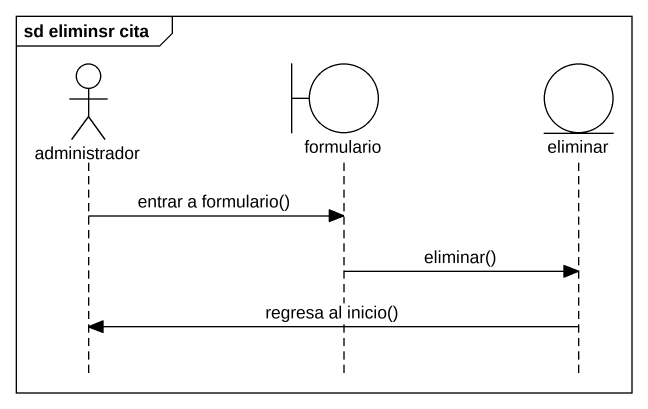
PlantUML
@startuml
mainframe sd eliminsr cita
hide footbox
actor administrador
boundary formulario
entity eliminar

administrador -> formulario : entrar a formulario()
formulario -> eliminar : eliminar()
eliminar -> administrador : regresa al inicio()
@enduml
